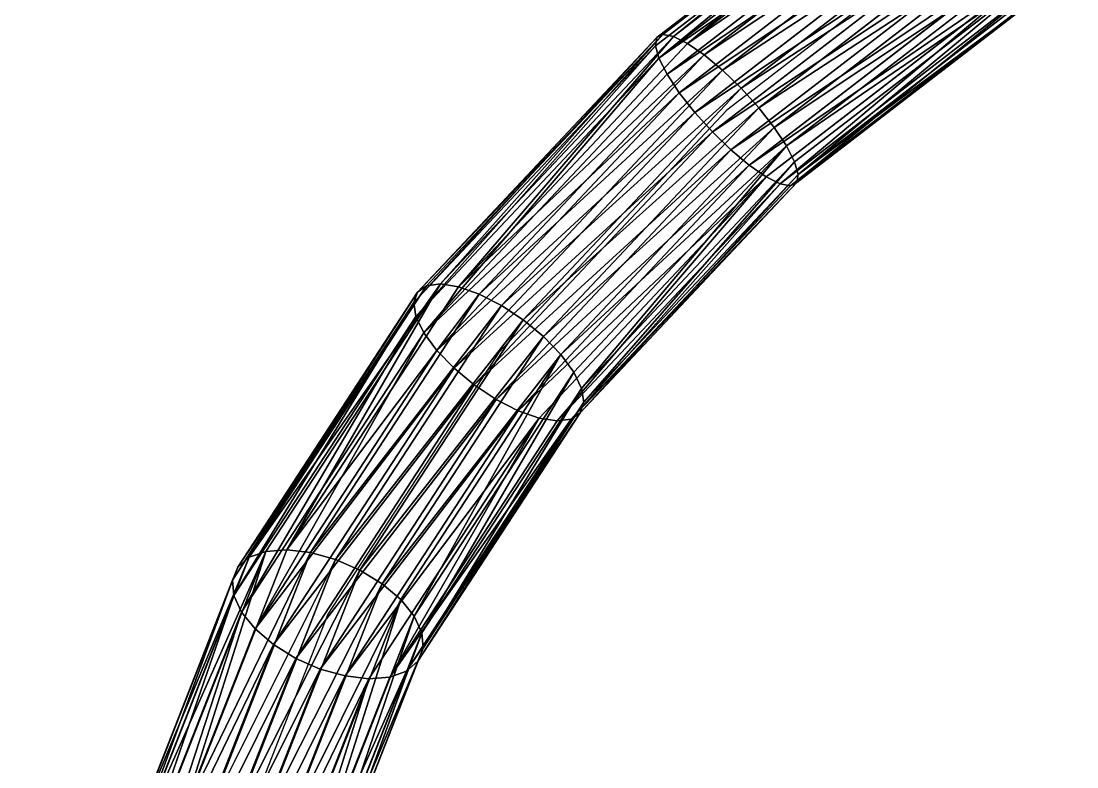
# Model space of a CAD drawing. Extents: x -501 to 185, y -140 to 506.
# Drawn here: x -184.39 to -137.85, y 70.67 to 103.57 of the extents above; entities that cross this region are included whole.
import ezdxf

# ---------------------------------------------------------------- set-up
doc = ezdxf.new("R2010")
doc.units = 0
doc.layers.get('0').update_dxf_attribs({"color": 13, "linetype": 'CONTINUOUS'})

# ---------------------------------------------------------------- blocks, each defined once
blk = doc.blocks.new('GROUP_8')
for p, q in [((21.161, -25.426, 4.464), (29.914, -36.779, 6.83)), ((21.428, -25.367, 3.292), (30.272, -36.839, 5.683)), ((21.445, -25.478, 2.073), (30.412, -37.109, 4.496)), ((19.966, -26.021, 6.352), (28.655, -37.293, 8.701)), ((29.362, -36.934, 7.859), (20.662, -25.649, 5.508)), ((21.212, -25.75, 0.888), (30.324, -37.57, 3.351)), ((19.119, -26.518, 6.94), (27.84, -37.83, 9.297)), ((20.743, -26.164, -0.181), (30.015, -38.192, 2.325)), ((20.071, -26.693, -1.062), (29.506, -38.931, 1.489)), ((18.18, -27.105, 7.232), (26.973, -38.51, 9.608)), ((19.242, -27.3, -1.693), (28.831, -39.738, 0.898)), ((17.212, -27.742, 7.206), (26.112, -39.287, 9.612)), ((18.312, -27.944, -2.033), (28.036, -40.558, 0.595)), ((16.282, -28.386, 6.866), (25.317, -40.106, 9.308)), ((17.344, -28.581, -2.059), (27.176, -41.334, 0.599)), ((15.453, -28.993, 6.235), (24.642, -40.913, 8.718)), ((16.405, -29.168, -1.767), (26.309, -42.015, 0.909)), ((14.781, -29.522, 5.354), (24.133, -41.653, 7.882)), ((15.558, -29.665, -1.179), (25.494, -42.552, 1.506)), ((14.079, -30.208, 3.1), (23.737, -42.736, 5.711)), ((14.312, -29.936, 4.285), (23.824, -42.275, 6.856)), ((14.862, -30.037, -0.335), (24.786, -42.91, 2.348)), ((14.096, -30.318, 1.881), (23.877, -43.006, 4.524)), ((14.363, -30.26, 0.709), (24.235, -43.065, 3.377)), ((29.362, -36.934, 7.859), (28.655, -37.293, 8.701)), ((29.914, -36.779, 6.83), (29.362, -36.934, 7.859)), ((39.349, -46.323, 12.41), (29.362, -36.934, 7.859)), ((30.272, -36.839, 5.683), (29.914, -36.779, 6.83)), ((29.914, -36.779, 6.83), (39.961, -46.225, 11.408)), ((30.412, -37.109, 4.496), (30.272, -36.839, 5.683)), ((30.272, -36.839, 5.683), (40.423, -46.382, 10.308)), ((30.324, -37.57, 3.351), (30.412, -37.109, 4.496)), ((30.412, -37.109, 4.496), (40.703, -46.784, 9.186)), ((28.655, -37.293, 8.701), (27.84, -37.83, 9.297)), ((28.655, -37.293, 8.701), (38.629, -46.669, 13.246)), ((30.015, -38.192, 2.325), (30.324, -37.57, 3.351)), ((30.324, -37.57, 3.351), (40.784, -47.403, 8.117)), ((27.84, -37.83, 9.297), (26.973, -38.51, 9.608)), ((27.84, -37.83, 9.297), (37.85, -47.241, 13.859)), ((26.973, -38.51, 9.608), (26.112, -39.287, 9.612)), ((26.973, -38.51, 9.608), (37.065, -47.999, 14.207)), ((29.506, -38.931, 1.489), (30.015, -38.192, 2.325)), ((30.015, -38.192, 2.325), (40.659, -48.198, 7.175)), ((28.831, -39.738, 0.898), (29.506, -38.931, 1.489)), ((29.506, -38.931, 1.489), (40.336, -49.113, 6.424)), ((26.112, -39.287, 9.612), (25.317, -40.106, 9.308)), ((26.112, -39.287, 9.612), (36.328, -48.891, 14.267)), ((28.036, -40.558, 0.595), (28.831, -39.738, 0.898)), ((28.831, -39.738, 0.898), (39.838, -50.086, 5.914)), ((25.317, -40.106, 9.308), (24.642, -40.913, 8.718)), ((25.317, -40.106, 9.308), (35.689, -49.856, 14.035)), ((24.642, -40.913, 8.718), (24.133, -41.653, 7.882)), ((24.642, -40.913, 8.718), (35.191, -50.83, 13.525)), ((27.176, -41.334, 0.599), (28.036, -40.558, 0.595)), ((28.036, -40.558, 0.595), (39.198, -51.052, 5.682)), ((26.309, -42.015, 0.909), (27.176, -41.334, 0.599)), ((27.176, -41.334, 0.599), (38.461, -51.944, 5.741)), ((24.133, -41.653, 7.882), (23.824, -42.275, 6.856)), ((24.133, -41.653, 7.882), (34.868, -51.745, 12.774)), ((23.824, -42.275, 6.856), (23.737, -42.736, 5.711)), ((23.824, -42.275, 6.856), (34.743, -52.539, 11.832)), ((25.494, -42.552, 1.506), (26.309, -42.015, 0.909)), ((26.309, -42.015, 0.909), (37.676, -52.702, 6.09)), ((23.737, -42.736, 5.711), (23.877, -43.006, 4.524)), ((23.737, -42.736, 5.711), (34.823, -53.158, 10.763)), ((24.786, -42.91, 2.348), (25.494, -42.552, 1.506)), ((25.494, -42.552, 1.506), (36.898, -53.273, 6.703)), ((23.877, -43.006, 4.524), (24.235, -43.065, 3.377)), ((23.877, -43.006, 4.524), (35.104, -53.56, 9.64)), ((24.235, -43.065, 3.377), (24.786, -42.91, 2.348)), ((24.235, -43.065, 3.377), (35.566, -53.718, 8.541)), ((24.786, -42.91, 2.348), (36.178, -53.62, 7.539)), ((39.349, -46.323, 12.41), (38.629, -46.669, 13.246)), ((39.961, -46.225, 11.408), (39.349, -46.323, 12.41)), ((50.139, -53.36, 18.94), (39.349, -46.323, 12.41)), ((40.423, -46.382, 10.308), (39.961, -46.225, 11.408)), ((39.961, -46.225, 11.408), (50.816, -53.305, 17.978)), ((40.703, -46.784, 9.186), (40.423, -46.382, 10.308)), ((40.423, -46.382, 10.308), (51.39, -53.535, 16.946)), ((38.629, -46.669, 13.246), (37.85, -47.241, 13.859)), ((38.629, -46.669, 13.246), (49.405, -53.698, 19.768)), ((40.784, -47.403, 8.117), (40.703, -46.784, 9.186)), ((40.703, -46.784, 9.186), (51.823, -54.037, 15.916)), ((37.85, -47.241, 13.859), (37.065, -47.999, 14.207)), ((37.85, -47.241, 13.859), (48.666, -54.295, 20.405)), ((40.659, -48.198, 7.175), (40.784, -47.403, 8.117)), ((40.784, -47.403, 8.117), (52.085, -54.774, 14.957)), ((37.065, -47.999, 14.207), (36.328, -48.891, 14.267)), ((37.065, -47.999, 14.207), (47.97, -55.111, 20.807)), ((40.336, -49.113, 6.424), (40.659, -48.198, 7.175)), ((40.659, -48.198, 7.175), (52.158, -55.698, 14.134)), ((36.328, -48.891, 14.267), (35.689, -49.856, 14.035)), ((36.328, -48.891, 14.267), (47.366, -56.09, 20.947)), ((39.838, -50.086, 5.914), (40.336, -49.113, 6.424)), ((40.336, -49.113, 6.424), (52.037, -56.744, 13.505)), ((35.689, -49.856, 14.035), (35.191, -50.83, 13.525)), ((35.689, -49.856, 14.035), (46.894, -57.165, 20.816)), ((39.198, -51.052, 5.682), (39.838, -50.086, 5.914)), ((39.838, -50.086, 5.914), (51.73, -57.843, 13.111)), ((35.191, -50.83, 13.525), (34.868, -51.745, 12.774)), ((35.191, -50.83, 13.525), (46.587, -58.263, 20.422)), ((38.461, -51.944, 5.741), (39.198, -51.052, 5.682)), ((39.198, -51.052, 5.682), (51.259, -58.918, 12.98)), ((34.868, -51.745, 12.774), (34.743, -52.539, 11.832)), ((34.868, -51.745, 12.774), (46.466, -59.31, 19.793)), ((37.676, -52.702, 6.09), (38.461, -51.944, 5.741)), ((38.461, -51.944, 5.741), (50.654, -59.897, 13.121)), ((34.743, -52.539, 11.832), (34.823, -53.158, 10.763)), ((34.743, -52.539, 11.832), (46.539, -60.233, 18.971)), ((36.898, -53.273, 6.703), (37.676, -52.702, 6.09)), ((37.676, -52.702, 6.09), (49.959, -60.712, 13.523)), ((34.823, -53.158, 10.763), (35.104, -53.56, 9.64)), ((34.823, -53.158, 10.763), (46.801, -60.971, 18.012)), ((36.178, -53.62, 7.539), (36.898, -53.273, 6.703)), ((36.898, -53.273, 6.703), (49.219, -61.309, 14.16)), ((50.139, -53.36, 18.94), (49.405, -53.698, 19.768)), ((50.816, -53.305, 17.978), (50.139, -53.36, 18.94)), ((61.21, -57.706, 27.133), (50.139, -53.36, 18.94)), ((51.39, -53.535, 16.946), (50.816, -53.305, 17.978)), ((50.816, -53.305, 17.978), (61.954, -57.677, 26.22)), ((35.104, -53.56, 9.64), (35.566, -53.718, 8.541)), ((35.104, -53.56, 9.64), (47.234, -61.472, 16.981)), ((35.566, -53.718, 8.541), (36.178, -53.62, 7.539)), ((35.566, -53.718, 8.541), (47.809, -61.703, 15.95)), ((36.178, -53.62, 7.539), (48.486, -61.647, 14.987)), ((49.405, -53.698, 19.768), (48.666, -54.295, 20.405)), ((49.405, -53.698, 19.768), (60.463, -58.038, 27.951)), ((51.823, -54.037, 15.916), (51.39, -53.535, 16.946)), ((51.39, -53.535, 16.946), (62.644, -57.953, 25.274)), ((48.666, -54.295, 20.405), (47.97, -55.111, 20.807)), ((48.666, -54.295, 20.405), (59.763, -58.651, 28.617)), ((52.085, -54.774, 14.957), (51.823, -54.037, 15.916)), ((51.823, -54.037, 15.916), (63.233, -58.515, 24.359)), ((52.158, -55.698, 14.134), (52.085, -54.774, 14.957)), ((52.085, -54.774, 14.957), (63.681, -59.326, 23.538)), ((47.97, -55.111, 20.807), (47.366, -56.09, 20.947)), ((47.97, -55.111, 20.807), (59.159, -59.503, 29.087)), ((52.037, -56.744, 13.505), (52.158, -55.698, 14.134)), ((52.158, -55.698, 14.134), (63.957, -60.329, 22.866)), ((47.366, -56.09, 20.947), (46.894, -57.165, 20.816)), ((47.366, -56.09, 20.947), (58.691, -60.535, 29.328)), ((51.73, -57.843, 13.111), (52.037, -56.744, 13.505)), ((52.037, -56.744, 13.505), (64.043, -61.457, 22.39)), ((46.894, -57.165, 20.816), (46.587, -58.263, 20.422)), ((46.894, -57.165, 20.816), (58.392, -61.678, 29.325)), ((51.259, -58.918, 12.98), (51.73, -57.843, 13.111)), ((51.73, -57.843, 13.111), (63.933, -62.632, 22.142)), ((46.587, -58.263, 20.422), (46.466, -59.31, 19.793)), ((46.587, -58.263, 20.422), (58.281, -62.853, 29.076)), ((50.654, -59.897, 13.121), (51.259, -58.918, 12.98)), ((51.259, -58.918, 12.98), (63.633, -63.775, 22.138)), ((46.466, -59.31, 19.793), (46.539, -60.233, 18.971)), ((46.466, -59.31, 19.793), (58.367, -63.981, 28.6)), ((49.959, -60.712, 13.523), (50.654, -59.897, 13.121)), ((50.654, -59.897, 13.121), (63.166, -64.808, 22.379)), ((46.539, -60.233, 18.971), (46.801, -60.971, 18.012)), ((46.539, -60.233, 18.971), (58.643, -64.984, 27.928)), ((49.219, -61.309, 14.16), (49.959, -60.712, 13.523)), ((49.959, -60.712, 13.523), (62.561, -65.659, 22.849)), ((46.801, -60.971, 18.012), (47.234, -61.472, 16.981)), ((46.801, -60.971, 18.012), (59.091, -65.795, 27.107)), ((48.486, -61.647, 14.987), (49.219, -61.309, 14.16)), ((49.219, -61.309, 14.16), (61.862, -66.272, 23.516)), ((47.234, -61.472, 16.981), (47.809, -61.703, 15.95)), ((47.234, -61.472, 16.981), (59.68, -66.357, 26.192)), ((47.809, -61.703, 15.95), (48.486, -61.647, 14.987)), ((47.809, -61.703, 15.95), (60.37, -66.633, 25.246)), ((48.486, -61.647, 14.987), (61.114, -66.604, 24.333))]:
    blk.add_line(p, q)
blk.add_polyline3d([(4.982, 0, 4.982), (10.277, -14.317, 2.545), (17.762, -27.843, 2.587), (27.074, -39.922, 5.103), (37.763, -49.971, 9.974), (49.312, -57.504, 16.964), (61.162, -62.155, 25.733), (72.74, -63.701, 35.859), (83.486, -62.065, 46.851), (92.88, -57.328, 58.177), (100.467, -49.719, 69.29), (105.881, -39.605, 79.651), (108.859, -27.477, 88.761)])
mesh = blk.add_polyface()
corners = [(29.914, -36.779, 6.83), (20.662, -25.649, 5.508), (29.362, -36.934, 7.859), (21.161, -25.426, 4.464)]
mesh.append_faces([[corners[k] for k in face] for face in [(0, 1, 2), (1, 0, 3)]], dxfattribs={"vtx0": -1})
mesh = blk.add_polyface()
corners = [(21.428, -25.367, 3.292), (29.914, -36.779, 6.83), (30.272, -36.839, 5.683), (21.161, -25.426, 4.464)]
mesh.append_faces([[corners[k] for k in face] for face in [(0, 1, 2), (1, 0, 3)]], dxfattribs={"vtx0": -1})
mesh = blk.add_polyface()
corners = [(21.212, -25.75, 0.888), (30.412, -37.109, 4.496), (30.324, -37.57, 3.351), (21.445, -25.478, 2.073)]
mesh.append_faces([[corners[k] for k in face] for face in [(0, 1, 2), (1, 0, 3)]], dxfattribs={"vtx0": -1})
mesh = blk.add_polyface()
corners = [(21.445, -25.478, 2.073), (30.272, -36.839, 5.683), (30.412, -37.109, 4.496), (21.428, -25.367, 3.292)]
mesh.append_faces([[corners[k] for k in face] for face in [(0, 1, 2), (1, 0, 3)]], dxfattribs={"vtx0": -1})
mesh = blk.add_polyface()
corners = [(27.84, -37.83, 9.297), (19.966, -26.021, 6.352), (19.119, -26.518, 6.94), (28.655, -37.293, 8.701)]
mesh.append_faces([[corners[k] for k in face] for face in [(0, 1, 2), (1, 0, 3)]], dxfattribs={"vtx0": -1})
mesh = blk.add_polyface()
corners = [(28.655, -37.293, 8.701), (20.662, -25.649, 5.508), (19.966, -26.021, 6.352), (29.362, -36.934, 7.859)]
mesh.append_faces([[corners[k] for k in face] for face in [(0, 1, 2), (1, 0, 3)]], dxfattribs={"vtx0": -1})
mesh = blk.add_polyface()
corners = [(20.743, -26.164, -0.181), (30.324, -37.57, 3.351), (30.015, -38.192, 2.325), (21.212, -25.75, 0.888)]
mesh.append_faces([[corners[k] for k in face] for face in [(0, 1, 2), (1, 0, 3)]], dxfattribs={"vtx0": -1})
mesh = blk.add_polyface()
corners = [(26.973, -38.51, 9.608), (19.119, -26.518, 6.94), (18.18, -27.105, 7.232), (27.84, -37.83, 9.297)]
mesh.append_faces([[corners[k] for k in face] for face in [(0, 1, 2), (1, 0, 3)]], dxfattribs={"vtx0": -1})
mesh = blk.add_polyface()
corners = [(20.743, -26.164, -0.181), (29.506, -38.931, 1.489), (20.071, -26.693, -1.062), (30.015, -38.192, 2.325)]
mesh.append_faces([[corners[k] for k in face] for face in [(0, 1, 2), (1, 0, 3)]], dxfattribs={"vtx0": -1})
mesh = blk.add_polyface()
corners = [(20.071, -26.693, -1.062), (28.831, -39.738, 0.898), (19.242, -27.3, -1.693), (29.506, -38.931, 1.489)]
mesh.append_faces([[corners[k] for k in face] for face in [(0, 1, 2), (1, 0, 3)]], dxfattribs={"vtx0": -1})
mesh = blk.add_polyface()
corners = [(26.112, -39.287, 9.612), (18.18, -27.105, 7.232), (17.212, -27.742, 7.206), (26.973, -38.51, 9.608)]
mesh.append_faces([[corners[k] for k in face] for face in [(0, 1, 2), (1, 0, 3)]], dxfattribs={"vtx0": -1})
mesh = blk.add_polyface()
corners = [(19.242, -27.3, -1.693), (28.036, -40.558, 0.595), (18.312, -27.944, -2.033), (28.831, -39.738, 0.898)]
mesh.append_faces([[corners[k] for k in face] for face in [(0, 1, 2), (1, 0, 3)]], dxfattribs={"vtx0": -1})
mesh = blk.add_polyface()
corners = [(25.317, -40.106, 9.308), (17.212, -27.742, 7.206), (16.282, -28.386, 6.866), (26.112, -39.287, 9.612)]
mesh.append_faces([[corners[k] for k in face] for face in [(0, 1, 2), (1, 0, 3)]], dxfattribs={"vtx0": -1})
mesh = blk.add_polyface()
corners = [(18.312, -27.944, -2.033), (27.176, -41.334, 0.599), (17.344, -28.581, -2.059), (28.036, -40.558, 0.595)]
mesh.append_faces([[corners[k] for k in face] for face in [(0, 1, 2), (1, 0, 3)]], dxfattribs={"vtx0": -1})
mesh = blk.add_polyface()
corners = [(24.642, -40.913, 8.718), (16.282, -28.386, 6.866), (15.453, -28.993, 6.235), (25.317, -40.106, 9.308)]
mesh.append_faces([[corners[k] for k in face] for face in [(0, 1, 2), (1, 0, 3)]], dxfattribs={"vtx0": -1})
mesh = blk.add_polyface()
corners = [(17.344, -28.581, -2.059), (26.309, -42.015, 0.909), (16.405, -29.168, -1.767), (27.176, -41.334, 0.599)]
mesh.append_faces([[corners[k] for k in face] for face in [(0, 1, 2), (1, 0, 3)]], dxfattribs={"vtx0": -1})
mesh = blk.add_polyface()
corners = [(24.133, -41.653, 7.882), (15.453, -28.993, 6.235), (14.781, -29.522, 5.354), (24.642, -40.913, 8.718)]
mesh.append_faces([[corners[k] for k in face] for face in [(0, 1, 2), (1, 0, 3)]], dxfattribs={"vtx0": -1})
mesh = blk.add_polyface()
corners = [(16.405, -29.168, -1.767), (25.494, -42.552, 1.506), (15.558, -29.665, -1.179), (26.309, -42.015, 0.909)]
mesh.append_faces([[corners[k] for k in face] for face in [(0, 1, 2), (1, 0, 3)]], dxfattribs={"vtx0": -1})
mesh = blk.add_polyface()
corners = [(24.133, -41.653, 7.882), (14.312, -29.936, 4.285), (23.824, -42.275, 6.856), (14.781, -29.522, 5.354)]
mesh.append_faces([[corners[k] for k in face] for face in [(0, 1, 2), (1, 0, 3)]], dxfattribs={"vtx0": -1})
mesh = blk.add_polyface()
corners = [(15.558, -29.665, -1.179), (24.786, -42.91, 2.348), (14.862, -30.037, -0.335), (25.494, -42.552, 1.506)]
mesh.append_faces([[corners[k] for k in face] for face in [(0, 1, 2), (1, 0, 3)]], dxfattribs={"vtx0": -1})
mesh = blk.add_polyface()
corners = [(23.824, -42.275, 6.856), (14.079, -30.208, 3.1), (23.737, -42.736, 5.711), (14.312, -29.936, 4.285)]
mesh.append_faces([[corners[k] for k in face] for face in [(0, 1, 2), (1, 0, 3)]], dxfattribs={"vtx0": -1})
mesh = blk.add_polyface()
corners = [(23.737, -42.736, 5.711), (14.096, -30.318, 1.881), (23.877, -43.006, 4.524), (14.079, -30.208, 3.1)]
mesh.append_faces([[corners[k] for k in face] for face in [(0, 1, 2), (1, 0, 3)]], dxfattribs={"vtx0": -1})
mesh = blk.add_polyface()
corners = [(14.363, -30.26, 0.709), (24.786, -42.91, 2.348), (24.235, -43.065, 3.377), (14.862, -30.037, -0.335)]
mesh.append_faces([[corners[k] for k in face] for face in [(0, 1, 2), (1, 0, 3)]], dxfattribs={"vtx0": -1})
mesh = blk.add_polyface()
corners = [(23.877, -43.006, 4.524), (14.363, -30.26, 0.709), (24.235, -43.065, 3.377), (14.096, -30.318, 1.881)]
mesh.append_faces([[corners[k] for k in face] for face in [(0, 1, 2), (1, 0, 3)]], dxfattribs={"vtx0": -1})
mesh = blk.add_polyface()
corners = [(28.655, -37.293, 8.701), (39.349, -46.323, 12.41), (29.362, -36.934, 7.859), (38.629, -46.669, 13.246)]
mesh.append_faces([[corners[k] for k in face] for face in [(0, 1, 2), (1, 0, 3)]], dxfattribs={"vtx0": -1})
mesh = blk.add_polyface()
corners = [(29.362, -36.934, 7.859), (39.961, -46.225, 11.408), (29.914, -36.779, 6.83), (39.349, -46.323, 12.41)]
mesh.append_faces([[corners[k] for k in face] for face in [(0, 1, 2), (1, 0, 3)]], dxfattribs={"vtx0": -1})
mesh = blk.add_polyface()
corners = [(29.914, -36.779, 6.83), (40.423, -46.382, 10.308), (30.272, -36.839, 5.683), (39.961, -46.225, 11.408)]
mesh.append_faces([[corners[k] for k in face] for face in [(0, 1, 2), (1, 0, 3)]], dxfattribs={"vtx0": -1})
mesh = blk.add_polyface()
corners = [(30.272, -36.839, 5.683), (40.703, -46.784, 9.186), (30.412, -37.109, 4.496), (40.423, -46.382, 10.308)]
mesh.append_faces([[corners[k] for k in face] for face in [(0, 1, 2), (1, 0, 3)]], dxfattribs={"vtx0": -1})
mesh = blk.add_polyface()
corners = [(30.324, -37.57, 3.351), (40.703, -46.784, 9.186), (40.784, -47.403, 8.117), (30.412, -37.109, 4.496)]
mesh.append_faces([[corners[k] for k in face] for face in [(0, 1, 2), (1, 0, 3)]], dxfattribs={"vtx0": -1})
mesh = blk.add_polyface()
corners = [(37.85, -47.241, 13.859), (28.655, -37.293, 8.701), (27.84, -37.83, 9.297), (38.629, -46.669, 13.246)]
mesh.append_faces([[corners[k] for k in face] for face in [(0, 1, 2), (1, 0, 3)]], dxfattribs={"vtx0": -1})
mesh = blk.add_polyface()
corners = [(30.015, -38.192, 2.325), (40.784, -47.403, 8.117), (40.659, -48.198, 7.175), (30.324, -37.57, 3.351)]
mesh.append_faces([[corners[k] for k in face] for face in [(0, 1, 2), (1, 0, 3)]], dxfattribs={"vtx0": -1})
mesh = blk.add_polyface()
corners = [(37.065, -47.999, 14.207), (27.84, -37.83, 9.297), (26.973, -38.51, 9.608), (37.85, -47.241, 13.859)]
mesh.append_faces([[corners[k] for k in face] for face in [(0, 1, 2), (1, 0, 3)]], dxfattribs={"vtx0": -1})
mesh = blk.add_polyface()
corners = [(36.328, -48.891, 14.267), (26.973, -38.51, 9.608), (26.112, -39.287, 9.612), (37.065, -47.999, 14.207)]
mesh.append_faces([[corners[k] for k in face] for face in [(0, 1, 2), (1, 0, 3)]], dxfattribs={"vtx0": -1})
mesh = blk.add_polyface()
corners = [(30.015, -38.192, 2.325), (40.336, -49.113, 6.424), (29.506, -38.931, 1.489), (40.659, -48.198, 7.175)]
mesh.append_faces([[corners[k] for k in face] for face in [(0, 1, 2), (1, 0, 3)]], dxfattribs={"vtx0": -1})
mesh = blk.add_polyface()
corners = [(29.506, -38.931, 1.489), (39.838, -50.086, 5.914), (28.831, -39.738, 0.898), (40.336, -49.113, 6.424)]
mesh.append_faces([[corners[k] for k in face] for face in [(0, 1, 2), (1, 0, 3)]], dxfattribs={"vtx0": -1})
mesh = blk.add_polyface()
corners = [(35.689, -49.856, 14.035), (26.112, -39.287, 9.612), (25.317, -40.106, 9.308), (36.328, -48.891, 14.267)]
mesh.append_faces([[corners[k] for k in face] for face in [(0, 1, 2), (1, 0, 3)]], dxfattribs={"vtx0": -1})
mesh = blk.add_polyface()
corners = [(28.831, -39.738, 0.898), (39.198, -51.052, 5.682), (28.036, -40.558, 0.595), (39.838, -50.086, 5.914)]
mesh.append_faces([[corners[k] for k in face] for face in [(0, 1, 2), (1, 0, 3)]], dxfattribs={"vtx0": -1})
mesh = blk.add_polyface()
corners = [(35.191, -50.83, 13.525), (25.317, -40.106, 9.308), (24.642, -40.913, 8.718), (35.689, -49.856, 14.035)]
mesh.append_faces([[corners[k] for k in face] for face in [(0, 1, 2), (1, 0, 3)]], dxfattribs={"vtx0": -1})
mesh = blk.add_polyface()
corners = [(34.868, -51.745, 12.774), (24.642, -40.913, 8.718), (24.133, -41.653, 7.882), (35.191, -50.83, 13.525)]
mesh.append_faces([[corners[k] for k in face] for face in [(0, 1, 2), (1, 0, 3)]], dxfattribs={"vtx0": -1})
mesh = blk.add_polyface()
corners = [(28.036, -40.558, 0.595), (38.461, -51.944, 5.741), (27.176, -41.334, 0.599), (39.198, -51.052, 5.682)]
mesh.append_faces([[corners[k] for k in face] for face in [(0, 1, 2), (1, 0, 3)]], dxfattribs={"vtx0": -1})
mesh = blk.add_polyface()
corners = [(27.176, -41.334, 0.599), (37.676, -52.702, 6.09), (26.309, -42.015, 0.909), (38.461, -51.944, 5.741)]
mesh.append_faces([[corners[k] for k in face] for face in [(0, 1, 2), (1, 0, 3)]], dxfattribs={"vtx0": -1})
mesh = blk.add_polyface()
corners = [(34.868, -51.745, 12.774), (23.824, -42.275, 6.856), (34.743, -52.539, 11.832), (24.133, -41.653, 7.882)]
mesh.append_faces([[corners[k] for k in face] for face in [(0, 1, 2), (1, 0, 3)]], dxfattribs={"vtx0": -1})
mesh = blk.add_polyface()
corners = [(34.743, -52.539, 11.832), (23.737, -42.736, 5.711), (34.823, -53.158, 10.763), (23.824, -42.275, 6.856)]
mesh.append_faces([[corners[k] for k in face] for face in [(0, 1, 2), (1, 0, 3)]], dxfattribs={"vtx0": -1})
mesh = blk.add_polyface()
corners = [(26.309, -42.015, 0.909), (36.898, -53.273, 6.703), (25.494, -42.552, 1.506), (37.676, -52.702, 6.09)]
mesh.append_faces([[corners[k] for k in face] for face in [(0, 1, 2), (1, 0, 3)]], dxfattribs={"vtx0": -1})
mesh = blk.add_polyface()
corners = [(35.104, -53.56, 9.64), (23.737, -42.736, 5.711), (23.877, -43.006, 4.524), (34.823, -53.158, 10.763)]
mesh.append_faces([[corners[k] for k in face] for face in [(0, 1, 2), (1, 0, 3)]], dxfattribs={"vtx0": -1})
mesh = blk.add_polyface()
corners = [(36.898, -53.273, 6.703), (24.786, -42.91, 2.348), (25.494, -42.552, 1.506), (36.178, -53.62, 7.539)]
mesh.append_faces([[corners[k] for k in face] for face in [(0, 1, 2), (1, 0, 3)]], dxfattribs={"vtx0": -1})
mesh = blk.add_polyface()
corners = [(35.566, -53.718, 8.541), (23.877, -43.006, 4.524), (24.235, -43.065, 3.377), (35.104, -53.56, 9.64)]
mesh.append_faces([[corners[k] for k in face] for face in [(0, 1, 2), (1, 0, 3)]], dxfattribs={"vtx0": -1})
mesh = blk.add_polyface()
corners = [(36.178, -53.62, 7.539), (24.235, -43.065, 3.377), (24.786, -42.91, 2.348), (35.566, -53.718, 8.541)]
mesh.append_faces([[corners[k] for k in face] for face in [(0, 1, 2), (1, 0, 3)]], dxfattribs={"vtx0": -1})
mesh = blk.add_polyface()
corners = [(38.629, -46.669, 13.246), (50.139, -53.36, 18.94), (39.349, -46.323, 12.41), (49.405, -53.698, 19.768)]
mesh.append_faces([[corners[k] for k in face] for face in [(0, 1, 2), (1, 0, 3)]], dxfattribs={"vtx0": -1})
mesh = blk.add_polyface()
corners = [(39.349, -46.323, 12.41), (50.816, -53.305, 17.978), (39.961, -46.225, 11.408), (50.139, -53.36, 18.94)]
mesh.append_faces([[corners[k] for k in face] for face in [(0, 1, 2), (1, 0, 3)]], dxfattribs={"vtx0": -1})
mesh = blk.add_polyface()
corners = [(39.961, -46.225, 11.408), (51.39, -53.535, 16.946), (40.423, -46.382, 10.308), (50.816, -53.305, 17.978)]
mesh.append_faces([[corners[k] for k in face] for face in [(0, 1, 2), (1, 0, 3)]], dxfattribs={"vtx0": -1})
mesh = blk.add_polyface()
corners = [(40.423, -46.382, 10.308), (51.823, -54.037, 15.916), (40.703, -46.784, 9.186), (51.39, -53.535, 16.946)]
mesh.append_faces([[corners[k] for k in face] for face in [(0, 1, 2), (1, 0, 3)]], dxfattribs={"vtx0": -1})
mesh = blk.add_polyface()
corners = [(37.85, -47.241, 13.859), (49.405, -53.698, 19.768), (38.629, -46.669, 13.246), (48.666, -54.295, 20.405)]
mesh.append_faces([[corners[k] for k in face] for face in [(0, 1, 2), (1, 0, 3)]], dxfattribs={"vtx0": -1})
mesh = blk.add_polyface()
corners = [(40.703, -46.784, 9.186), (52.085, -54.774, 14.957), (40.784, -47.403, 8.117), (51.823, -54.037, 15.916)]
mesh.append_faces([[corners[k] for k in face] for face in [(0, 1, 2), (1, 0, 3)]], dxfattribs={"vtx0": -1})
mesh = blk.add_polyface()
corners = [(47.97, -55.111, 20.807), (37.85, -47.241, 13.859), (37.065, -47.999, 14.207), (48.666, -54.295, 20.405)]
mesh.append_faces([[corners[k] for k in face] for face in [(0, 1, 2), (1, 0, 3)]], dxfattribs={"vtx0": -1})
mesh = blk.add_polyface()
corners = [(40.659, -48.198, 7.175), (52.085, -54.774, 14.957), (52.158, -55.698, 14.134), (40.784, -47.403, 8.117)]
mesh.append_faces([[corners[k] for k in face] for face in [(0, 1, 2), (1, 0, 3)]], dxfattribs={"vtx0": -1})
mesh = blk.add_polyface()
corners = [(47.366, -56.09, 20.947), (37.065, -47.999, 14.207), (36.328, -48.891, 14.267), (47.97, -55.111, 20.807)]
mesh.append_faces([[corners[k] for k in face] for face in [(0, 1, 2), (1, 0, 3)]], dxfattribs={"vtx0": -1})
mesh = blk.add_polyface()
corners = [(40.659, -48.198, 7.175), (52.037, -56.744, 13.505), (40.336, -49.113, 6.424), (52.158, -55.698, 14.134)]
mesh.append_faces([[corners[k] for k in face] for face in [(0, 1, 2), (1, 0, 3)]], dxfattribs={"vtx0": -1})
mesh = blk.add_polyface()
corners = [(46.894, -57.165, 20.816), (36.328, -48.891, 14.267), (35.689, -49.856, 14.035), (47.366, -56.09, 20.947)]
mesh.append_faces([[corners[k] for k in face] for face in [(0, 1, 2), (1, 0, 3)]], dxfattribs={"vtx0": -1})
mesh = blk.add_polyface()
corners = [(40.336, -49.113, 6.424), (51.73, -57.843, 13.111), (39.838, -50.086, 5.914), (52.037, -56.744, 13.505)]
mesh.append_faces([[corners[k] for k in face] for face in [(0, 1, 2), (1, 0, 3)]], dxfattribs={"vtx0": -1})
mesh = blk.add_polyface()
corners = [(46.587, -58.263, 20.422), (35.689, -49.856, 14.035), (35.191, -50.83, 13.525), (46.894, -57.165, 20.816)]
mesh.append_faces([[corners[k] for k in face] for face in [(0, 1, 2), (1, 0, 3)]], dxfattribs={"vtx0": -1})
mesh = blk.add_polyface()
corners = [(39.838, -50.086, 5.914), (51.259, -58.918, 12.98), (39.198, -51.052, 5.682), (51.73, -57.843, 13.111)]
mesh.append_faces([[corners[k] for k in face] for face in [(0, 1, 2), (1, 0, 3)]], dxfattribs={"vtx0": -1})
mesh = blk.add_polyface()
corners = [(46.466, -59.31, 19.793), (35.191, -50.83, 13.525), (34.868, -51.745, 12.774), (46.587, -58.263, 20.422)]
mesh.append_faces([[corners[k] for k in face] for face in [(0, 1, 2), (1, 0, 3)]], dxfattribs={"vtx0": -1})
mesh = blk.add_polyface()
corners = [(39.198, -51.052, 5.682), (50.654, -59.897, 13.121), (38.461, -51.944, 5.741), (51.259, -58.918, 12.98)]
mesh.append_faces([[corners[k] for k in face] for face in [(0, 1, 2), (1, 0, 3)]], dxfattribs={"vtx0": -1})
mesh = blk.add_polyface()
corners = [(46.466, -59.31, 19.793), (34.743, -52.539, 11.832), (46.539, -60.233, 18.971), (34.868, -51.745, 12.774)]
mesh.append_faces([[corners[k] for k in face] for face in [(0, 1, 2), (1, 0, 3)]], dxfattribs={"vtx0": -1})
mesh = blk.add_polyface()
corners = [(38.461, -51.944, 5.741), (49.959, -60.712, 13.523), (37.676, -52.702, 6.09), (50.654, -59.897, 13.121)]
mesh.append_faces([[corners[k] for k in face] for face in [(0, 1, 2), (1, 0, 3)]], dxfattribs={"vtx0": -1})
mesh = blk.add_polyface()
corners = [(46.801, -60.971, 18.012), (34.743, -52.539, 11.832), (34.823, -53.158, 10.763), (46.539, -60.233, 18.971)]
mesh.append_faces([[corners[k] for k in face] for face in [(0, 1, 2), (1, 0, 3)]], dxfattribs={"vtx0": -1})
mesh = blk.add_polyface()
corners = [(49.959, -60.712, 13.523), (36.898, -53.273, 6.703), (37.676, -52.702, 6.09), (49.219, -61.309, 14.16)]
mesh.append_faces([[corners[k] for k in face] for face in [(0, 1, 2), (1, 0, 3)]], dxfattribs={"vtx0": -1})
mesh = blk.add_polyface()
corners = [(47.234, -61.472, 16.981), (34.823, -53.158, 10.763), (35.104, -53.56, 9.64), (46.801, -60.971, 18.012)]
mesh.append_faces([[corners[k] for k in face] for face in [(0, 1, 2), (1, 0, 3)]], dxfattribs={"vtx0": -1})
mesh = blk.add_polyface()
corners = [(49.219, -61.309, 14.16), (36.178, -53.62, 7.539), (36.898, -53.273, 6.703), (48.486, -61.647, 14.987)]
mesh.append_faces([[corners[k] for k in face] for face in [(0, 1, 2), (1, 0, 3)]], dxfattribs={"vtx0": -1})
mesh = blk.add_polyface()
corners = [(49.405, -53.698, 19.768), (61.21, -57.706, 27.133), (50.139, -53.36, 18.94), (60.463, -58.038, 27.951)]
mesh.append_faces([[corners[k] for k in face] for face in [(0, 1, 2), (1, 0, 3)]], dxfattribs={"vtx0": -1})
mesh = blk.add_polyface()
corners = [(50.139, -53.36, 18.94), (61.954, -57.677, 26.22), (50.816, -53.305, 17.978), (61.21, -57.706, 27.133)]
mesh.append_faces([[corners[k] for k in face] for face in [(0, 1, 2), (1, 0, 3)]], dxfattribs={"vtx0": -1})
mesh = blk.add_polyface()
corners = [(50.816, -53.305, 17.978), (62.644, -57.953, 25.274), (51.39, -53.535, 16.946), (61.954, -57.677, 26.22)]
mesh.append_faces([[corners[k] for k in face] for face in [(0, 1, 2), (1, 0, 3)]], dxfattribs={"vtx0": -1})
mesh = blk.add_polyface()
corners = [(47.809, -61.703, 15.95), (35.104, -53.56, 9.64), (35.566, -53.718, 8.541), (47.234, -61.472, 16.981)]
mesh.append_faces([[corners[k] for k in face] for face in [(0, 1, 2), (1, 0, 3)]], dxfattribs={"vtx0": -1})
mesh = blk.add_polyface()
corners = [(48.486, -61.647, 14.987), (35.566, -53.718, 8.541), (36.178, -53.62, 7.539), (47.809, -61.703, 15.95)]
mesh.append_faces([[corners[k] for k in face] for face in [(0, 1, 2), (1, 0, 3)]], dxfattribs={"vtx0": -1})
mesh = blk.add_polyface()
corners = [(48.666, -54.295, 20.405), (60.463, -58.038, 27.951), (49.405, -53.698, 19.768), (59.763, -58.651, 28.617)]
mesh.append_faces([[corners[k] for k in face] for face in [(0, 1, 2), (1, 0, 3)]], dxfattribs={"vtx0": -1})
mesh = blk.add_polyface()
corners = [(51.39, -53.535, 16.946), (63.233, -58.515, 24.359), (51.823, -54.037, 15.916), (62.644, -57.953, 25.274)]
mesh.append_faces([[corners[k] for k in face] for face in [(0, 1, 2), (1, 0, 3)]], dxfattribs={"vtx0": -1})
mesh = blk.add_polyface()
corners = [(59.159, -59.503, 29.087), (48.666, -54.295, 20.405), (47.97, -55.111, 20.807), (59.763, -58.651, 28.617)]
mesh.append_faces([[corners[k] for k in face] for face in [(0, 1, 2), (1, 0, 3)]], dxfattribs={"vtx0": -1})
mesh = blk.add_polyface()
corners = [(51.823, -54.037, 15.916), (63.681, -59.326, 23.538), (52.085, -54.774, 14.957), (63.233, -58.515, 24.359)]
mesh.append_faces([[corners[k] for k in face] for face in [(0, 1, 2), (1, 0, 3)]], dxfattribs={"vtx0": -1})
mesh = blk.add_polyface()
corners = [(52.158, -55.698, 14.134), (63.681, -59.326, 23.538), (63.957, -60.329, 22.866), (52.085, -54.774, 14.957)]
mesh.append_faces([[corners[k] for k in face] for face in [(0, 1, 2), (1, 0, 3)]], dxfattribs={"vtx0": -1})
mesh = blk.add_polyface()
corners = [(58.691, -60.535, 29.328), (47.97, -55.111, 20.807), (47.366, -56.09, 20.947), (59.159, -59.503, 29.087)]
mesh.append_faces([[corners[k] for k in face] for face in [(0, 1, 2), (1, 0, 3)]], dxfattribs={"vtx0": -1})
mesh = blk.add_polyface()
corners = [(52.158, -55.698, 14.134), (64.043, -61.457, 22.39), (52.037, -56.744, 13.505), (63.957, -60.329, 22.866)]
mesh.append_faces([[corners[k] for k in face] for face in [(0, 1, 2), (1, 0, 3)]], dxfattribs={"vtx0": -1})
mesh = blk.add_polyface()
corners = [(58.392, -61.678, 29.325), (47.366, -56.09, 20.947), (46.894, -57.165, 20.816), (58.691, -60.535, 29.328)]
mesh.append_faces([[corners[k] for k in face] for face in [(0, 1, 2), (1, 0, 3)]], dxfattribs={"vtx0": -1})
mesh = blk.add_polyface()
corners = [(52.037, -56.744, 13.505), (63.933, -62.632, 22.142), (51.73, -57.843, 13.111), (64.043, -61.457, 22.39)]
mesh.append_faces([[corners[k] for k in face] for face in [(0, 1, 2), (1, 0, 3)]], dxfattribs={"vtx0": -1})
mesh = blk.add_polyface()
corners = [(58.281, -62.853, 29.076), (46.894, -57.165, 20.816), (46.587, -58.263, 20.422), (58.392, -61.678, 29.325)]
mesh.append_faces([[corners[k] for k in face] for face in [(0, 1, 2), (1, 0, 3)]], dxfattribs={"vtx0": -1})
mesh = blk.add_polyface()
corners = [(51.73, -57.843, 13.111), (63.633, -63.775, 22.138), (51.259, -58.918, 12.98), (63.933, -62.632, 22.142)]
mesh.append_faces([[corners[k] for k in face] for face in [(0, 1, 2), (1, 0, 3)]], dxfattribs={"vtx0": -1})
mesh = blk.add_polyface()
corners = [(58.367, -63.981, 28.6), (46.587, -58.263, 20.422), (46.466, -59.31, 19.793), (58.281, -62.853, 29.076)]
mesh.append_faces([[corners[k] for k in face] for face in [(0, 1, 2), (1, 0, 3)]], dxfattribs={"vtx0": -1})
mesh = blk.add_polyface()
corners = [(51.259, -58.918, 12.98), (63.166, -64.808, 22.379), (50.654, -59.897, 13.121), (63.633, -63.775, 22.138)]
mesh.append_faces([[corners[k] for k in face] for face in [(0, 1, 2), (1, 0, 3)]], dxfattribs={"vtx0": -1})
mesh = blk.add_polyface()
corners = [(58.367, -63.981, 28.6), (46.539, -60.233, 18.971), (58.643, -64.984, 27.928), (46.466, -59.31, 19.793)]
mesh.append_faces([[corners[k] for k in face] for face in [(0, 1, 2), (1, 0, 3)]], dxfattribs={"vtx0": -1})
mesh = blk.add_polyface()
corners = [(50.654, -59.897, 13.121), (62.561, -65.659, 22.849), (49.959, -60.712, 13.523), (63.166, -64.808, 22.379)]
mesh.append_faces([[corners[k] for k in face] for face in [(0, 1, 2), (1, 0, 3)]], dxfattribs={"vtx0": -1})
mesh = blk.add_polyface()
corners = [(59.091, -65.795, 27.107), (46.539, -60.233, 18.971), (46.801, -60.971, 18.012), (58.643, -64.984, 27.928)]
mesh.append_faces([[corners[k] for k in face] for face in [(0, 1, 2), (1, 0, 3)]], dxfattribs={"vtx0": -1})
mesh = blk.add_polyface()
corners = [(62.561, -65.659, 22.849), (49.219, -61.309, 14.16), (49.959, -60.712, 13.523), (61.862, -66.272, 23.516)]
mesh.append_faces([[corners[k] for k in face] for face in [(0, 1, 2), (1, 0, 3)]], dxfattribs={"vtx0": -1})
mesh = blk.add_polyface()
corners = [(59.68, -66.357, 26.192), (46.801, -60.971, 18.012), (47.234, -61.472, 16.981), (59.091, -65.795, 27.107)]
mesh.append_faces([[corners[k] for k in face] for face in [(0, 1, 2), (1, 0, 3)]], dxfattribs={"vtx0": -1})
mesh = blk.add_polyface()
corners = [(61.862, -66.272, 23.516), (48.486, -61.647, 14.987), (49.219, -61.309, 14.16), (61.114, -66.604, 24.333)]
mesh.append_faces([[corners[k] for k in face] for face in [(0, 1, 2), (1, 0, 3)]], dxfattribs={"vtx0": -1})
mesh = blk.add_polyface()
corners = [(60.37, -66.633, 25.246), (47.234, -61.472, 16.981), (47.809, -61.703, 15.95), (59.68, -66.357, 26.192)]
mesh.append_faces([[corners[k] for k in face] for face in [(0, 1, 2), (1, 0, 3)]], dxfattribs={"vtx0": -1})
mesh = blk.add_polyface()
corners = [(61.114, -66.604, 24.333), (47.809, -61.703, 15.95), (48.486, -61.647, 14.987), (60.37, -66.633, 25.246)]
mesh.append_faces([[corners[k] for k in face] for face in [(0, 1, 2), (1, 0, 3)]], dxfattribs={"vtx0": -1})
blk = doc.blocks.new('GROUP_7')
blk.add_blockref('GROUP_8', (46.252, 19.447, 33.686))
blk = doc.blocks.new('GROUP_15')
mesh = blk.add_polyface()
corners = [(395, 0, 5), (0, 289, 5), (0, 0, 5), (395, 289, 5)]
mesh.append_faces([[corners[k] for k in face] for face in [(0, 1, 2), (1, 0, 3)]], dxfattribs={"vtx0": -1})
mesh = blk.add_polyface()
corners = [(395, 289), (0, 0), (0, 289), (395, 0)]
mesh.append_faces([[corners[k] for k in face] for face in [(0, 1, 2), (1, 0, 3)]], dxfattribs={"vtx0": -1})

msp = doc.modelspace()

# ---------------------------------------------------------------- block references
at = {"xscale": 1.34}
msp.add_blockref('GROUP_15', (-354.237, -52.909, 32), dxfattribs=at)
at = {"rotation": 270}
msp.add_blockref('GROUP_7', (-132.81, 172.973, 37.044), dxfattribs=at)

doc.saveas('drawing.dxf')
